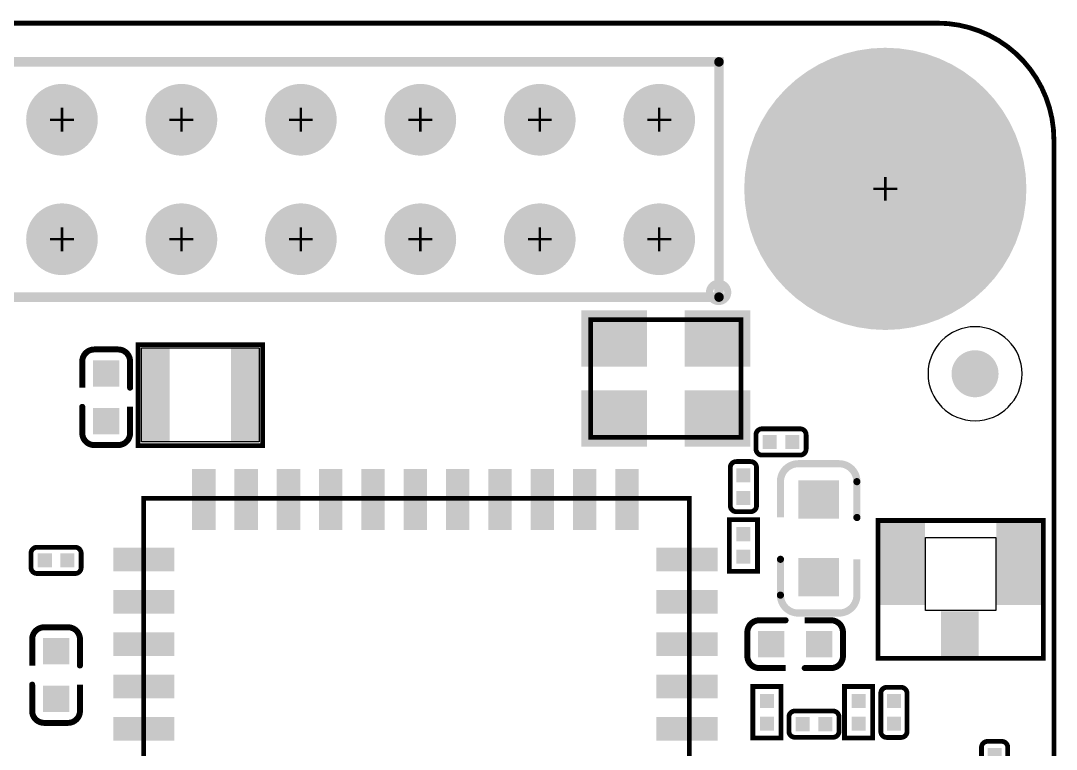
# Model space of a CAD drawing. Extents: x -0.1 to 65.1, y -1.2 to 30.1.
# Drawn here: x 43.03 to 65.05, y 14.57 to 30.06 of the extents above; entities that cross this region are included whole.
import ezdxf

# ---------------------------------------------------------------- set-up
doc = ezdxf.new("R2010")
doc.units = 0
doc.header["$MEASUREMENT"] = 0
doc.linetypes.add('KEEPOUT_00001000$0', pattern=[2, 1, 1])
doc.linetypes.add('KEEPOUT_00011110$0', pattern=[2, 1, 1])
doc.layers.get('0').update_dxf_attribs({"linetype": 'CONTINUOUS'})
for name, color, linetype in [('BOARD_OUTLINE_00', 183, 'CONTINUOUS'), ('DRIL_NPLTE_THRU_01', 3, 'CONTINUOUS'), ('DRIL_NPLTE_THRU_02', 171, 'CONTINUOUS'), ('DRIL_NPLTE_THRU_03', 34, 'CONTINUOUS'), ('DRIL_NPLTE_THRU_04', 222, 'CONTINUOUS'), ('DRIL_NPLTE_THRU_05', 171, 'CONTINUOUS'), ('DRIL_NPLTE_THRU_06', 186, 'CONTINUOUS'), ('DRIL_NPLTE_THRU_07', 171, 'CONTINUOUS'), ('DRIL_NPLTE_THRU_08', 2, 'CONTINUOUS'), ('DRIL_PLTE_THRU_01', 3, 'CONTINUOUS'), ('DRIL_PLTE_THRU_02', 171, 'CONTINUOUS'), ('DRIL_PLTE_THRU_03', 34, 'CONTINUOUS'), ('DRIL_PLTE_THRU_04', 222, 'CONTINUOUS'), ('DRIL_PLTE_THRU_05', 171, 'CONTINUOUS'), ('DRIL_PLTE_THRU_06', 186, 'CONTINUOUS'), ('DRIL_PLTE_THRU_07', 171, 'CONTINUOUS'), ('DRIL_PLTE_THRU_08', 2, 'CONTINUOUS'), ('DRIL_SYMBOL', 183, 'CONTINUOUS'), ('KEEPOUT_00', 1, 'CONTINUOUS'), ('KEEPOUT_01', 1, 'CONTINUOUS'), ('PADS_BOT', 56, 'CONTINUOUS'), ('PADS_INNER', 96, 'CONTINUOUS'), ('PADS_TOP', 96, 'CONTINUOUS'), ('PART_TOP_2DLINE_00', 254, 'CONTINUOUS'), ('PART_TOP_2DLINE_01', 254, 'CONTINUOUS'), ('PART_TOP_2DLINE_120', 6, 'CONTINUOUS'), ('PART_TOP_2DLINE_126', 1, 'CONTINUOUS'), ('PART_TOP_2DLINE_127', 4, 'CONTINUOUS')]:
    doc.layers.add(name, color=color, linetype=linetype)

# ---------------------------------------------------------------- blocks, each defined once
blk = doc.blocks.new('BOARD_1')
at = {"layer": 'BOARD_OUTLINE_00', "const_width": 0.102}
blk.add_lwpolyline([(0, 0), (0, 24.854, -0.414214), (2.457, 27.311), (62.522, 27.311, -0.414214), (65.002, 24.832), (65.002, -0.229, -0.414214), (62.536, -2.694), (2.527, -2.694, -0.414214), (-0.013, -0.153), (-0.013, 0)], format="xyb", close=True, dxfattribs=at)
blk = doc.blocks.new('PART_BODY_TOP_80')
at = {"layer": 'KEEPOUT_01', "linetype": 'KEEPOUT_00011110$0'}
blk.add_lwpolyline([(-1, 0, 1), (1, 0, 1)], format="xyb", close=True, dxfattribs=at)
blk = doc.blocks.new('DRIL_HOLE_0')
blk.add_lwpolyline([(0, 0, 1), (0, 0, 1)], format="xyb", close=True)
blk = doc.blocks.new('PAD_0')
blk.add_lwpolyline([(0, 0, 1), (0, 0, 1)], format="xyb", close=True)
blk = doc.blocks.new('PAD_3')
at = {"const_width": 0.5}
blk.add_lwpolyline([(0, -0.25, 1), (0, 0.25, 1)], format="xyb", close=True, dxfattribs=at)
blk = doc.blocks.new('STK_TOP_21')
at = {"layer": 'DRIL_NPLTE_THRU_01'}
blk.add_blockref('DRIL_HOLE_0', (0, 0), dxfattribs=at)
at = {"layer": 'DRIL_NPLTE_THRU_02'}
blk.add_blockref('DRIL_HOLE_0', (0, 0), dxfattribs=at)
at = {"layer": 'DRIL_NPLTE_THRU_03'}
blk.add_blockref('DRIL_HOLE_0', (0, 0), dxfattribs=at)
at = {"layer": 'DRIL_NPLTE_THRU_04'}
blk.add_blockref('DRIL_HOLE_0', (0, 0), dxfattribs=at)
at = {"layer": 'DRIL_NPLTE_THRU_05'}
blk.add_blockref('DRIL_HOLE_0', (0, 0), dxfattribs=at)
at = {"layer": 'DRIL_NPLTE_THRU_06'}
blk.add_blockref('DRIL_HOLE_0', (0, 0), dxfattribs=at)
at = {"layer": 'DRIL_NPLTE_THRU_07'}
blk.add_blockref('DRIL_HOLE_0', (0, 0), dxfattribs=at)
at = {"layer": 'DRIL_NPLTE_THRU_08'}
blk.add_blockref('DRIL_HOLE_0', (0, 0), dxfattribs=at)
at = {"layer": 'PADS_BOT'}
blk.add_blockref('PAD_0', (0, 0), dxfattribs=at)
at = {"layer": 'PADS_INNER'}
blk.add_blockref('PAD_0', (0, 0), dxfattribs=at)
at = {"layer": 'PADS_TOP'}
blk.add_blockref('PAD_3', (0, 0), dxfattribs=at)
blk = doc.blocks.new('SYM_TOP_26')
for name in ['PART_BODY_TOP_80', 'STK_TOP_21']:
    blk.add_blockref(name, (0, 0))
blk = doc.blocks.new('PART_TOP_4')
blk.add_blockref('SYM_TOP_26', (0, 0))
blk = doc.blocks.new('SMOOTH_0$2032')
at = {"const_width": 0.1016}
blk.add_lwpolyline([(-0.0508, 0, 1), (0.0508, 0, 1)], format="xyb", close=True, dxfattribs=at)
blk = doc.blocks.new('PART_BODY_TOP_89')
at = {"layer": 'PART_TOP_2DLINE_127', "const_width": 0.203}
blk.add_lwpolyline([(-1.27, 1.23), (49.53, 1.23), (49.53, -3.77), (-0.27, -3.77), (-1.27, -2.77)], close=True, dxfattribs=at)
at = {"layer": 'PART_TOP_2DLINE_127'}
for p in [(49.53, 1.23), (49.53, -3.77)]:
    blk.add_blockref('SMOOTH_0$2032', p, dxfattribs=at)
blk = doc.blocks.new('DRIL_SYMBOL_0$889')
at = {"layer": 'DRIL_SYMBOL', "const_width": 0.0508}
for points in [[(0, -0.254), (0, 0.254)], [(-0.254, 0), (0.254, 0)]]:
    blk.add_lwpolyline(points, dxfattribs=at)
blk = doc.blocks.new('DRIL_HOLE_0$889')
at = {"const_width": 0.4445}
blk.add_lwpolyline([(-0.22225, 0, 1), (0.22225, 0, 1)], format="xyb", close=True, dxfattribs=at)
blk.add_blockref('DRIL_SYMBOL_0$889', (0, 0))
blk = doc.blocks.new('PAD_20')
at = {"const_width": 0.45}
blk.add_lwpolyline([(0, -0.225, 1), (0, 0.225, 1)], format="xyb", close=True, dxfattribs=at)
blk = doc.blocks.new('PAD_21')
at = {"const_width": 0.762}
blk.add_lwpolyline([(0, -0.381, 1), (0, 0.381, 1)], format="xyb", close=True, dxfattribs=at)
blk = doc.blocks.new('STK_TOP_29')
at = {"layer": 'DRIL_PLTE_THRU_01'}
blk.add_blockref('DRIL_HOLE_0$889', (0, 0), dxfattribs=at)
at = {"layer": 'DRIL_PLTE_THRU_02'}
blk.add_blockref('DRIL_HOLE_0$889', (0, 0), dxfattribs=at)
at = {"layer": 'DRIL_PLTE_THRU_03'}
blk.add_blockref('DRIL_HOLE_0$889', (0, 0), dxfattribs=at)
at = {"layer": 'DRIL_PLTE_THRU_04'}
blk.add_blockref('DRIL_HOLE_0$889', (0, 0), dxfattribs=at)
at = {"layer": 'DRIL_PLTE_THRU_05'}
blk.add_blockref('DRIL_HOLE_0$889', (0, 0), dxfattribs=at)
at = {"layer": 'DRIL_PLTE_THRU_06'}
blk.add_blockref('DRIL_HOLE_0$889', (0, 0), dxfattribs=at)
at = {"layer": 'DRIL_PLTE_THRU_07'}
blk.add_blockref('DRIL_HOLE_0$889', (0, 0), dxfattribs=at)
at = {"layer": 'DRIL_PLTE_THRU_08'}
blk.add_blockref('DRIL_HOLE_0$889', (0, 0), dxfattribs=at)
at = {"layer": 'PADS_BOT'}
blk.add_blockref('PAD_21', (0, 0), dxfattribs=at)
at = {"layer": 'PADS_INNER'}
blk.add_blockref('PAD_20', (0, 0), dxfattribs=at)
at = {"layer": 'PADS_TOP'}
blk.add_blockref('PAD_21', (0, 0), dxfattribs=at)
blk = doc.blocks.new('SYM_TOP_35')
for name, p in [('PART_BODY_TOP_89', (0, 0)), ('STK_TOP_29', (35.56, 0)), ('STK_TOP_29', (38.1, 0)), ('STK_TOP_29', (40.64, 0)), ('STK_TOP_29', (43.18, 0)), ('STK_TOP_29', (45.72, 0)), ('STK_TOP_29', (48.26, 0)), ('STK_TOP_29', (35.56, -2.54)), ('STK_TOP_29', (38.1, -2.54)), ('STK_TOP_29', (40.64, -2.54)), ('STK_TOP_29', (43.18, -2.54)), ('STK_TOP_29', (45.72, -2.54)), ('STK_TOP_29', (48.26, -2.54))]:
    blk.add_blockref(name, p)
blk = doc.blocks.new('PART_TOP_96')
blk.add_blockref('SYM_TOP_35', (0, 0))
blk = doc.blocks.new('SMOOTH_0$1016')
at = {"const_width": 0.0508}
blk.add_lwpolyline([(-0.0254, 0, 1), (0.0254, 0, 1)], format="xyb", close=True, dxfattribs=at)
blk = doc.blocks.new('PART_BODY_TOP_64')
at = {"layer": 'PART_TOP_2DLINE_00', "const_width": 0.102}
blk.add_lwpolyline([(-0.533, 0.152, -0.414214), (-0.406, 0.279), (0.406, 0.279, -0.414214), (0.533, 0.152), (0.533, -0.152, -0.414214), (0.406, -0.279), (-0.406, -0.279, -0.414214), (-0.533, -0.152)], format="xyb", close=True, dxfattribs=at)
at = {"layer": 'PART_TOP_2DLINE_00'}
for p in [(-0.406, 0.279), (-0.533, 0.152)]:
    blk.add_blockref('SMOOTH_0$1016', p, dxfattribs=at)
blk = doc.blocks.new('PAD_1')
at = {"const_width": 0.29972}
blk.add_lwpolyline([(-0.14986, 0), (0.14986, 0)], dxfattribs=at)
blk = doc.blocks.new('STK_TOP_11')
at = {"layer": 'DRIL_NPLTE_THRU_01'}
blk.add_blockref('DRIL_HOLE_0', (0, 0), dxfattribs=at)
at = {"layer": 'DRIL_NPLTE_THRU_02'}
blk.add_blockref('DRIL_HOLE_0', (0, 0), dxfattribs=at)
at = {"layer": 'DRIL_NPLTE_THRU_03'}
blk.add_blockref('DRIL_HOLE_0', (0, 0), dxfattribs=at)
at = {"layer": 'DRIL_NPLTE_THRU_04'}
blk.add_blockref('DRIL_HOLE_0', (0, 0), dxfattribs=at)
at = {"layer": 'DRIL_NPLTE_THRU_05'}
blk.add_blockref('DRIL_HOLE_0', (0, 0), dxfattribs=at)
at = {"layer": 'DRIL_NPLTE_THRU_06'}
blk.add_blockref('DRIL_HOLE_0', (0, 0), dxfattribs=at)
at = {"layer": 'DRIL_NPLTE_THRU_07'}
blk.add_blockref('DRIL_HOLE_0', (0, 0), dxfattribs=at)
at = {"layer": 'DRIL_NPLTE_THRU_08'}
blk.add_blockref('DRIL_HOLE_0', (0, 0), dxfattribs=at)
at = {"layer": 'PADS_BOT'}
blk.add_blockref('PAD_0', (0, 0), dxfattribs=at)
at = {"layer": 'PADS_INNER'}
blk.add_blockref('PAD_0', (0, 0), dxfattribs=at)
at = {"layer": 'PADS_TOP'}
blk.add_blockref('PAD_1', (0, 0), dxfattribs=at)
blk = doc.blocks.new('SYM_TOP_10')
for name, p in [('PART_BODY_TOP_64', (0, 0)), ('STK_TOP_11', (-0.24003, 0)), ('STK_TOP_11', (0.24003, 0))]:
    blk.add_blockref(name, p)
blk = doc.blocks.new('PART_TOP_175')
blk.add_blockref('SYM_TOP_10', (0, 0))
blk = doc.blocks.new('SMOOTH_0$127')
at = {"const_width": 0.0635}
blk.add_lwpolyline([(-0.03175, 0, 1), (0.03175, 0, 1)], format="xyb", close=True, dxfattribs=at)
blk = doc.blocks.new('PART_BODY_TOP_66')
at = {"layer": 'PART_TOP_2DLINE_00', "const_width": 0.127}
for points in [[(-0.2032, 0.508), (-0.762, 0.508, 0.4142136), (-1.016, 0.254), (-1.016, -0.254, 0.4142136), (-0.762, -0.508), (-0.2032, -0.508)], [(0.2032, -0.508), (0.762, -0.508, 0.4142136), (1.016, -0.254), (1.016, 0.254, 0.4142136), (0.762, 0.508), (0.2032, 0.508)]]:
    blk.add_lwpolyline(points, format="xyb", dxfattribs=at)
at = {"layer": 'PART_TOP_2DLINE_00'}
for p in [(-0.762, 0.508), (-0.2032, 0.508), (0.2032, -0.508), (0.762, -0.508)]:
    blk.add_blockref('SMOOTH_0$127', p, dxfattribs=at)
blk = doc.blocks.new('PAD_5')
at = {"const_width": 0.5588}
blk.add_lwpolyline([(-0.2794, 0), (0.2794, 0)], dxfattribs=at)
blk = doc.blocks.new('STK_TOP_12')
at = {"layer": 'DRIL_PLTE_THRU_01'}
blk.add_blockref('DRIL_HOLE_0', (0, 0), dxfattribs=at)
at = {"layer": 'DRIL_PLTE_THRU_02'}
blk.add_blockref('DRIL_HOLE_0', (0, 0), dxfattribs=at)
at = {"layer": 'DRIL_PLTE_THRU_03'}
blk.add_blockref('DRIL_HOLE_0', (0, 0), dxfattribs=at)
at = {"layer": 'DRIL_PLTE_THRU_04'}
blk.add_blockref('DRIL_HOLE_0', (0, 0), dxfattribs=at)
at = {"layer": 'DRIL_PLTE_THRU_05'}
blk.add_blockref('DRIL_HOLE_0', (0, 0), dxfattribs=at)
at = {"layer": 'DRIL_PLTE_THRU_06'}
blk.add_blockref('DRIL_HOLE_0', (0, 0), dxfattribs=at)
at = {"layer": 'DRIL_PLTE_THRU_07'}
blk.add_blockref('DRIL_HOLE_0', (0, 0), dxfattribs=at)
at = {"layer": 'DRIL_PLTE_THRU_08'}
blk.add_blockref('DRIL_HOLE_0', (0, 0), dxfattribs=at)
at = {"layer": 'PADS_BOT'}
blk.add_blockref('PAD_0', (0, 0), dxfattribs=at)
at = {"layer": 'PADS_INNER'}
blk.add_blockref('PAD_0', (0, 0), dxfattribs=at)
at = {"layer": 'PADS_TOP'}
blk.add_blockref('PAD_5', (0, 0), dxfattribs=at)
blk = doc.blocks.new('SYM_TOP_12')
for name, p in [('PART_BODY_TOP_66', (0, 0)), ('STK_TOP_12', (-0.508, 0)), ('STK_TOP_12', (0.508, 0))]:
    blk.add_blockref(name, p)
blk = doc.blocks.new('PART_TOP_176')
blk.add_blockref('SYM_TOP_12', (0, 0))
blk = doc.blocks.new('SMOOTH_0$1')
at = {"const_width": 0.05}
blk.add_lwpolyline([(-0.025, 0, 1), (0.025, 0, 1)], format="xyb", close=True, dxfattribs=at)
blk = doc.blocks.new('PART_BODY_TOP_104')
at = {"layer": 'KEEPOUT_00', "linetype": 'KEEPOUT_00001000$0'}
blk.add_lwpolyline([(0.515, 0.73), (2.065, 0.73), (2.065, -0.77), (0.515, -0.77)], close=True, dxfattribs=at)
at = {"layer": 'PART_TOP_2DLINE_120', "const_width": 0.1}
for points in [[(-0.5, -1.78), (2.43, -1.78), (2.43, 1.74), (-0.5, 1.74)], [(-0.5, -1.78), (-0.5, 1.74), (2.43, 1.74), (2.43, -1.78)]]:
    blk.add_lwpolyline(points, close=True, dxfattribs=at)
at = {"layer": 'PART_TOP_2DLINE_120'}
for p in [(-0.5, 1.74), (-0.5, 1.74), (2.43, 1.74), (2.43, 1.74), (-0.5, -1.78), (-0.5, -1.78), (2.43, -1.78), (2.43, -1.78)]:
    blk.add_blockref('SMOOTH_0$1', p, dxfattribs=at)
blk = doc.blocks.new('PAD_32')
at = {"const_width": 0.8}
blk.add_lwpolyline([(-0.5, 0), (0.5, 0)], dxfattribs=at)
blk = doc.blocks.new('STK_TOP_45')
at = {"layer": 'DRIL_PLTE_THRU_01'}
blk.add_blockref('DRIL_HOLE_0', (0, 0), dxfattribs=at)
at = {"layer": 'DRIL_PLTE_THRU_02'}
blk.add_blockref('DRIL_HOLE_0', (0, 0), dxfattribs=at)
at = {"layer": 'DRIL_PLTE_THRU_03'}
blk.add_blockref('DRIL_HOLE_0', (0, 0), dxfattribs=at)
at = {"layer": 'DRIL_PLTE_THRU_04'}
blk.add_blockref('DRIL_HOLE_0', (0, 0), dxfattribs=at)
at = {"layer": 'DRIL_PLTE_THRU_05'}
blk.add_blockref('DRIL_HOLE_0', (0, 0), dxfattribs=at)
at = {"layer": 'DRIL_PLTE_THRU_06'}
blk.add_blockref('DRIL_HOLE_0', (0, 0), dxfattribs=at)
at = {"layer": 'DRIL_PLTE_THRU_07'}
blk.add_blockref('DRIL_HOLE_0', (0, 0), dxfattribs=at)
at = {"layer": 'DRIL_PLTE_THRU_08'}
blk.add_blockref('DRIL_HOLE_0', (0, 0), dxfattribs=at)
at = {"layer": 'PADS_BOT'}
blk.add_blockref('PAD_0', (0, 0), dxfattribs=at)
at = {"layer": 'PADS_INNER'}
blk.add_blockref('PAD_0', (0, 0), dxfattribs=at)
at = {"layer": 'PADS_TOP'}
blk.add_blockref('PAD_32', (0, 0), dxfattribs=at)
blk = doc.blocks.new('PAD_33')
at = {"const_width": 0.999998}
blk.add_lwpolyline([(-0.899998, 0), (0.899998, 0)], dxfattribs=at)
blk = doc.blocks.new('STK_TOP_44')
at = {"layer": 'DRIL_PLTE_THRU_01'}
blk.add_blockref('DRIL_HOLE_0', (0, 0), dxfattribs=at)
at = {"layer": 'DRIL_PLTE_THRU_02'}
blk.add_blockref('DRIL_HOLE_0', (0, 0), dxfattribs=at)
at = {"layer": 'DRIL_PLTE_THRU_03'}
blk.add_blockref('DRIL_HOLE_0', (0, 0), dxfattribs=at)
at = {"layer": 'DRIL_PLTE_THRU_04'}
blk.add_blockref('DRIL_HOLE_0', (0, 0), dxfattribs=at)
at = {"layer": 'DRIL_PLTE_THRU_05'}
blk.add_blockref('DRIL_HOLE_0', (0, 0), dxfattribs=at)
at = {"layer": 'DRIL_PLTE_THRU_06'}
blk.add_blockref('DRIL_HOLE_0', (0, 0), dxfattribs=at)
at = {"layer": 'DRIL_PLTE_THRU_07'}
blk.add_blockref('DRIL_HOLE_0', (0, 0), dxfattribs=at)
at = {"layer": 'DRIL_PLTE_THRU_08'}
blk.add_blockref('DRIL_HOLE_0', (0, 0), dxfattribs=at)
at = {"layer": 'PADS_BOT'}
blk.add_blockref('PAD_0', (0, 0), dxfattribs=at)
at = {"layer": 'PADS_INNER'}
blk.add_blockref('PAD_0', (0, 0), dxfattribs=at)
at = {"layer": 'PADS_TOP'}
blk.add_blockref('PAD_33', (0, 0), dxfattribs=at)
blk = doc.blocks.new('SYM_TOP_50')
for name, p in [('PART_BODY_TOP_104', (0, 0)), ('STK_TOP_44', (1.53, 1.24)), ('STK_TOP_45', (0, 0)), ('STK_TOP_44', (1.53, -1.28))]:
    blk.add_blockref(name, p)
blk = doc.blocks.new('PART_TOP_207')
blk.add_blockref('SYM_TOP_50', (0, 0))
blk = doc.blocks.new('PART_BODY_TOP_105')
at = {"layer": 'PART_TOP_2DLINE_01', "const_width": 0.127}
for points in [[(12.584, 0.014), (13.014, 0.444), (13.014, -0.471), (12.577, -0.034)], [(12.839, 0.19), (12.839, -0.256)], [(12.924, 0.254), (12.924, -0.3)], [(12.619, -0.01), (12.786, -0.01)], [(12.754, 0.111), (12.754, -0.095)]]:
    blk.add_lwpolyline(points, dxfattribs=at)
at = {"layer": 'PART_TOP_2DLINE_126', "const_width": 0.1}
blk.add_lwpolyline([(0, 10.3), (11.6, 10.3), (11.6, -1.25), (0, -1.25)], close=True, dxfattribs=at)
at = {"layer": 'PART_TOP_2DLINE_01'}
for p in [(13.014, 0.444), (12.839, 0.19), (12.924, 0.254), (12.577, -0.034), (12.584, 0.014), (12.619, -0.01), (12.754, 0.111), (12.786, -0.01), (12.754, -0.095), (12.839, -0.256), (12.924, -0.3), (13.014, -0.471)]:
    blk.add_blockref('SMOOTH_0$127', p, dxfattribs=at)
at = {"layer": 'PART_TOP_2DLINE_126'}
for p in [(0, 10.3), (11.6, 10.3), (0, -1.25), (11.6, -1.25)]:
    blk.add_blockref('SMOOTH_0$1', p, dxfattribs=at)
blk = doc.blocks.new('PAD_34')
at = {"const_width": 0.5}
blk.add_lwpolyline([(-0.65, 0), (0.65, 0)], dxfattribs=at)
blk = doc.blocks.new('STK_TOP_46')
at = {"layer": 'DRIL_NPLTE_THRU_01'}
blk.add_blockref('DRIL_HOLE_0', (0, 0), dxfattribs=at)
at = {"layer": 'DRIL_NPLTE_THRU_02'}
blk.add_blockref('DRIL_HOLE_0', (0, 0), dxfattribs=at)
at = {"layer": 'DRIL_NPLTE_THRU_03'}
blk.add_blockref('DRIL_HOLE_0', (0, 0), dxfattribs=at)
at = {"layer": 'DRIL_NPLTE_THRU_04'}
blk.add_blockref('DRIL_HOLE_0', (0, 0), dxfattribs=at)
at = {"layer": 'DRIL_NPLTE_THRU_05'}
blk.add_blockref('DRIL_HOLE_0', (0, 0), dxfattribs=at)
at = {"layer": 'DRIL_NPLTE_THRU_06'}
blk.add_blockref('DRIL_HOLE_0', (0, 0), dxfattribs=at)
at = {"layer": 'DRIL_NPLTE_THRU_07'}
blk.add_blockref('DRIL_HOLE_0', (0, 0), dxfattribs=at)
at = {"layer": 'DRIL_NPLTE_THRU_08'}
blk.add_blockref('DRIL_HOLE_0', (0, 0), dxfattribs=at)
at = {"layer": 'PADS_BOT'}
blk.add_blockref('PAD_0', (0, 0), dxfattribs=at)
at = {"layer": 'PADS_INNER'}
blk.add_blockref('PAD_0', (0, 0), dxfattribs=at)
at = {"layer": 'PADS_TOP'}
blk.add_blockref('PAD_34', (0, 0), dxfattribs=at)
blk = doc.blocks.new('STK_TOP_47')
at = {"layer": 'DRIL_NPLTE_THRU_01'}
blk.add_blockref('DRIL_HOLE_0', (0, 0), dxfattribs=at)
at = {"layer": 'DRIL_NPLTE_THRU_02'}
blk.add_blockref('DRIL_HOLE_0', (0, 0), dxfattribs=at)
at = {"layer": 'DRIL_NPLTE_THRU_03'}
blk.add_blockref('DRIL_HOLE_0', (0, 0), dxfattribs=at)
at = {"layer": 'DRIL_NPLTE_THRU_04'}
blk.add_blockref('DRIL_HOLE_0', (0, 0), dxfattribs=at)
at = {"layer": 'DRIL_NPLTE_THRU_05'}
blk.add_blockref('DRIL_HOLE_0', (0, 0), dxfattribs=at)
at = {"layer": 'DRIL_NPLTE_THRU_06'}
blk.add_blockref('DRIL_HOLE_0', (0, 0), dxfattribs=at)
at = {"layer": 'DRIL_NPLTE_THRU_07'}
blk.add_blockref('DRIL_HOLE_0', (0, 0), dxfattribs=at)
at = {"layer": 'DRIL_NPLTE_THRU_08'}
blk.add_blockref('DRIL_HOLE_0', (0, 0), dxfattribs=at)
at = {"layer": 'PADS_BOT'}
blk.add_blockref('PAD_0', (0, 0), dxfattribs=at)
at = {"layer": 'PADS_INNER'}
blk.add_blockref('PAD_0', (0, 0), dxfattribs=at)
at = {"layer": 'PADS_TOP', "rotation": 90}
blk.add_blockref('PAD_34', (0, 0), dxfattribs=at)
blk = doc.blocks.new('PAD_35')
at = {"const_width": 0.3}
blk.add_lwpolyline([(0, -0.15, 1), (0, 0.15, 1)], format="xyb", close=True, dxfattribs=at)
blk = doc.blocks.new('STK_TOP_48')
at = {"layer": 'DRIL_NPLTE_THRU_01'}
blk.add_blockref('DRIL_HOLE_0', (0, 0), dxfattribs=at)
at = {"layer": 'DRIL_NPLTE_THRU_02'}
blk.add_blockref('DRIL_HOLE_0', (0, 0), dxfattribs=at)
at = {"layer": 'DRIL_NPLTE_THRU_03'}
blk.add_blockref('DRIL_HOLE_0', (0, 0), dxfattribs=at)
at = {"layer": 'DRIL_NPLTE_THRU_04'}
blk.add_blockref('DRIL_HOLE_0', (0, 0), dxfattribs=at)
at = {"layer": 'DRIL_NPLTE_THRU_05'}
blk.add_blockref('DRIL_HOLE_0', (0, 0), dxfattribs=at)
at = {"layer": 'DRIL_NPLTE_THRU_06'}
blk.add_blockref('DRIL_HOLE_0', (0, 0), dxfattribs=at)
at = {"layer": 'DRIL_NPLTE_THRU_07'}
blk.add_blockref('DRIL_HOLE_0', (0, 0), dxfattribs=at)
at = {"layer": 'DRIL_NPLTE_THRU_08'}
blk.add_blockref('DRIL_HOLE_0', (0, 0), dxfattribs=at)
at = {"layer": 'PADS_BOT'}
blk.add_blockref('PAD_0', (0, 0), dxfattribs=at)
at = {"layer": 'PADS_INNER'}
blk.add_blockref('PAD_0', (0, 0), dxfattribs=at)
at = {"layer": 'PADS_TOP'}
blk.add_blockref('PAD_35', (0, 0), dxfattribs=at)
blk = doc.blocks.new('SYM_TOP_51')
for name, p in [('STK_TOP_47', (1.27483, 10.27506)), ('STK_TOP_47', (2.175, 10.27506)), ('STK_TOP_47', (3.07492, 10.27506)), ('STK_TOP_47', (3.97485, 10.27506)), ('STK_TOP_47', (4.87502, 10.27506)), ('STK_TOP_47', (5.77495, 10.27506)), ('STK_TOP_47', (6.67487, 10.27506)), ('STK_TOP_47', (7.57504, 10.27506)), ('STK_TOP_47', (8.47496, 10.27506)), ('STK_TOP_47', (9.37489, 10.27506)), ('STK_TOP_47', (10.27506, 10.27506)), ('PART_BODY_TOP_105', (0, 0)), ('STK_TOP_46', (0, 9)), ('STK_TOP_46', (11.54989, 9)), ('STK_TOP_46', (0, 8.1)), ('STK_TOP_46', (11.54989, 8.1)), ('STK_TOP_46', (0, 7.2)), ('STK_TOP_46', (11.54989, 7.2)), ('STK_TOP_46', (0, 6.3)), ('STK_TOP_46', (11.54989, 6.3)), ('STK_TOP_46', (0, 5.4)), ('STK_TOP_46', (11.54989, 5.4)), ('STK_TOP_46', (0, 4.5)), ('STK_TOP_46', (11.54989, 4.5)), ('STK_TOP_46', (0, 3.6)), ('STK_TOP_46', (11.54989, 3.6)), ('STK_TOP_46', (0, 2.7)), ('STK_TOP_46', (11.54989, 2.7)), ('STK_TOP_46', (0, 1.8)), ('STK_TOP_46', (11.54989, 1.8)), ('STK_TOP_46', (0, 0.9)), ('STK_TOP_48', (4.87502, 0.9)), ('STK_TOP_48', (6.67487, 0.9)), ('STK_TOP_48', (8.47496, 0.9)), ('STK_TOP_46', (11.54989, 0.9)), ('STK_TOP_46', (0, 0)), ('STK_TOP_46', (11.54989, 0)), ('STK_TOP_47', (1.27483, -1.27483)), ('STK_TOP_47', (2.175, -1.27483)), ('STK_TOP_47', (3.07492, -1.27483)), ('STK_TOP_47', (3.97485, -1.27483)), ('STK_TOP_47', (4.87502, -1.27483)), ('STK_TOP_47', (5.77495, -1.27483)), ('STK_TOP_47', (6.67487, -1.27483)), ('STK_TOP_47', (7.57504, -1.27483)), ('STK_TOP_47', (8.47496, -1.27483)), ('STK_TOP_47', (9.37489, -1.27483)), ('STK_TOP_47', (10.27506, -1.27483))]:
    blk.add_blockref(name, p)
blk = doc.blocks.new('PART_TOP_208')
blk.add_blockref('SYM_TOP_51', (0, 0))
blk = doc.blocks.new('PART_TOP_209')
blk.add_blockref('SYM_TOP_12', (0, 0))
blk = doc.blocks.new('PART_TOP_210')
blk.add_blockref('SYM_TOP_12', (0, 0))
blk = doc.blocks.new('SMOOTH_0$1524')
at = {"const_width": 0.0762}
blk.add_lwpolyline([(-0.0381, 0, 1), (0.0381, 0, 1)], format="xyb", close=True, dxfattribs=at)
blk = doc.blocks.new('PART_BODY_TOP_78')
at = {"layer": 'PART_TOP_2DLINE_00', "const_width": 0.152}
for points in [[(-0.445, 0.813), (-1.207, 0.813, 0.414214), (-1.588, 0.432), (-1.588, -0.432, 0.414214), (-1.207, -0.813), (-0.445, -0.813)], [(0.444, -0.813), (1.206, -0.813, 0.414214), (1.587, -0.432), (1.587, 0.432, 0.414214), (1.206, 0.813), (0.444, 0.813)]]:
    blk.add_lwpolyline(points, format="xyb", dxfattribs=at)
at = {"layer": 'PART_TOP_2DLINE_00'}
for p in [(-1.207, 0.813), (-0.445, 0.813), (0.444, -0.813), (1.206, -0.813)]:
    blk.add_blockref('SMOOTH_0$1524', p, dxfattribs=at)
blk = doc.blocks.new('PAD_16')
at = {"const_width": 0.8128}
blk.add_lwpolyline([(-0.4318, 0), (0.4318, 0)], dxfattribs=at)
blk = doc.blocks.new('STK_TOP_20')
at = {"layer": 'DRIL_PLTE_THRU_01'}
blk.add_blockref('DRIL_HOLE_0', (0, 0), dxfattribs=at)
at = {"layer": 'DRIL_PLTE_THRU_02'}
blk.add_blockref('DRIL_HOLE_0', (0, 0), dxfattribs=at)
at = {"layer": 'DRIL_PLTE_THRU_03'}
blk.add_blockref('DRIL_HOLE_0', (0, 0), dxfattribs=at)
at = {"layer": 'DRIL_PLTE_THRU_04'}
blk.add_blockref('DRIL_HOLE_0', (0, 0), dxfattribs=at)
at = {"layer": 'DRIL_PLTE_THRU_05'}
blk.add_blockref('DRIL_HOLE_0', (0, 0), dxfattribs=at)
at = {"layer": 'DRIL_PLTE_THRU_06'}
blk.add_blockref('DRIL_HOLE_0', (0, 0), dxfattribs=at)
at = {"layer": 'DRIL_PLTE_THRU_07'}
blk.add_blockref('DRIL_HOLE_0', (0, 0), dxfattribs=at)
at = {"layer": 'DRIL_PLTE_THRU_08'}
blk.add_blockref('DRIL_HOLE_0', (0, 0), dxfattribs=at)
at = {"layer": 'PADS_BOT'}
blk.add_blockref('PAD_0', (0, 0), dxfattribs=at)
at = {"layer": 'PADS_INNER'}
blk.add_blockref('PAD_0', (0, 0), dxfattribs=at)
at = {"layer": 'PADS_TOP', "rotation": 90}
blk.add_blockref('PAD_16', (0, 0), dxfattribs=at)
blk = doc.blocks.new('SYM_TOP_24')
for name, p in [('PART_BODY_TOP_78', (0, 0)), ('STK_TOP_20', (-0.825, 0)), ('STK_TOP_20', (0.825, 0))]:
    blk.add_blockref(name, p)
blk = doc.blocks.new('PART_TOP_212')
blk.add_blockref('SYM_TOP_24', (0, 0))
blk = doc.blocks.new('PART_BODY_TOP_106')
at = {"layer": 'PART_TOP_2DLINE_00', "const_width": 0.1}
blk.add_lwpolyline([(-1.6, -1.25), (1.6, -1.25), (1.6, 1.25), (-1.6, 1.25)], close=True, dxfattribs=at)
at = {"layer": 'PART_TOP_2DLINE_126', "const_width": 0.15}
blk.add_lwpolyline([(-1.317, -1.83, 1), (-0.928, -1.83, 1)], format="xyb", close=True, dxfattribs=at)
at = {"layer": 'PART_TOP_2DLINE_00'}
for p in [(-1.6, 1.25), (1.6, 1.25), (-1.6, -1.25), (1.6, -1.25)]:
    blk.add_blockref('SMOOTH_0$1', p, dxfattribs=at)
blk = doc.blocks.new('PAD_37')
at = {"const_width": 1.2}
blk.add_lwpolyline([(-0.7, 0), (0.7, 0)], dxfattribs=at)
blk = doc.blocks.new('STK_TOP_49')
at = {"layer": 'DRIL_PLTE_THRU_01'}
blk.add_blockref('DRIL_HOLE_0', (0, 0), dxfattribs=at)
at = {"layer": 'DRIL_PLTE_THRU_02'}
blk.add_blockref('DRIL_HOLE_0', (0, 0), dxfattribs=at)
at = {"layer": 'DRIL_PLTE_THRU_03'}
blk.add_blockref('DRIL_HOLE_0', (0, 0), dxfattribs=at)
at = {"layer": 'DRIL_PLTE_THRU_04'}
blk.add_blockref('DRIL_HOLE_0', (0, 0), dxfattribs=at)
at = {"layer": 'DRIL_PLTE_THRU_05'}
blk.add_blockref('DRIL_HOLE_0', (0, 0), dxfattribs=at)
at = {"layer": 'DRIL_PLTE_THRU_06'}
blk.add_blockref('DRIL_HOLE_0', (0, 0), dxfattribs=at)
at = {"layer": 'DRIL_PLTE_THRU_07'}
blk.add_blockref('DRIL_HOLE_0', (0, 0), dxfattribs=at)
at = {"layer": 'DRIL_PLTE_THRU_08'}
blk.add_blockref('DRIL_HOLE_0', (0, 0), dxfattribs=at)
at = {"layer": 'PADS_BOT'}
blk.add_blockref('PAD_0', (0, 0), dxfattribs=at)
at = {"layer": 'PADS_INNER'}
blk.add_blockref('PAD_0', (0, 0), dxfattribs=at)
at = {"layer": 'PADS_TOP'}
blk.add_blockref('PAD_37', (0, 0), dxfattribs=at)
blk = doc.blocks.new('SYM_TOP_52')
for name, p in [('STK_TOP_49', (-1.1, 0.85)), ('STK_TOP_49', (1.1, 0.85)), ('PART_BODY_TOP_106', (0, 0)), ('STK_TOP_49', (-1.1, -0.85)), ('STK_TOP_49', (1.1, -0.85))]:
    blk.add_blockref(name, p)
blk = doc.blocks.new('PART_TOP_213')
blk.add_blockref('SYM_TOP_52', (0, 0))
blk = doc.blocks.new('PART_BODY_TOP_107')
at = {"layer": 'KEEPOUT_01', "linetype": 'KEEPOUT_00001000$0'}
blk.add_lwpolyline([(-1.25, 1), (1.25, 1), (1.25, -1), (-1.25, -1)], close=True, dxfattribs=at)
at = {"layer": 'PART_TOP_2DLINE_01', "const_width": 0.1}
blk.add_lwpolyline([(-1.326, 1.079), (1.326, 1.079), (1.326, -1.071), (-1.326, -1.071)], close=True, dxfattribs=at)
at = {"layer": 'PART_TOP_2DLINE_01'}
for p in [(-1.326, 1.079), (1.326, 1.079), (-1.326, -1.071), (1.326, -1.071)]:
    blk.add_blockref('SMOOTH_0$1', p, dxfattribs=at)
blk = doc.blocks.new('PAD_38')
at = {"const_width": 0.6}
blk.add_lwpolyline([(-1, 0), (1, 0)], dxfattribs=at)
blk = doc.blocks.new('STK_TOP_50')
at = {"layer": 'DRIL_PLTE_THRU_01'}
blk.add_blockref('DRIL_HOLE_0', (0, 0), dxfattribs=at)
at = {"layer": 'DRIL_PLTE_THRU_02'}
blk.add_blockref('DRIL_HOLE_0', (0, 0), dxfattribs=at)
at = {"layer": 'DRIL_PLTE_THRU_03'}
blk.add_blockref('DRIL_HOLE_0', (0, 0), dxfattribs=at)
at = {"layer": 'DRIL_PLTE_THRU_04'}
blk.add_blockref('DRIL_HOLE_0', (0, 0), dxfattribs=at)
at = {"layer": 'DRIL_PLTE_THRU_05'}
blk.add_blockref('DRIL_HOLE_0', (0, 0), dxfattribs=at)
at = {"layer": 'DRIL_PLTE_THRU_06'}
blk.add_blockref('DRIL_HOLE_0', (0, 0), dxfattribs=at)
at = {"layer": 'DRIL_PLTE_THRU_07'}
blk.add_blockref('DRIL_HOLE_0', (0, 0), dxfattribs=at)
at = {"layer": 'DRIL_PLTE_THRU_08'}
blk.add_blockref('DRIL_HOLE_0', (0, 0), dxfattribs=at)
at = {"layer": 'PADS_BOT'}
blk.add_blockref('PAD_0', (0, 0), dxfattribs=at)
at = {"layer": 'PADS_INNER'}
blk.add_blockref('PAD_0', (0, 0), dxfattribs=at)
at = {"layer": 'PADS_TOP', "rotation": 90}
blk.add_blockref('PAD_38', (0, 0), dxfattribs=at)
blk = doc.blocks.new('SYM_TOP_53')
for name, p in [('PART_BODY_TOP_107', (0, 0)), ('STK_TOP_50', (-0.953, 0.006)), ('STK_TOP_50', (0.947, 0.006))]:
    blk.add_blockref(name, p)
blk = doc.blocks.new('PART_TOP_214')
blk.add_blockref('SYM_TOP_53', (0, 0))
blk = doc.blocks.new('DRIL_SYMBOL_2$8')
at = {"layer": 'DRIL_SYMBOL', "const_width": 0.0508}
for points in [[(0, -0.254), (0, 0.254)], [(-0.254, 0), (0.254, 0)]]:
    blk.add_lwpolyline(points, dxfattribs=at)
blk = doc.blocks.new('DRIL_HOLE_2$8')
at = {"const_width": 1.4}
blk.add_lwpolyline([(-0.7, 0, 1), (0.7, 0, 1)], format="xyb", close=True, dxfattribs=at)
blk.add_blockref('DRIL_SYMBOL_2$8', (0, 0))
blk = doc.blocks.new('PAD_49')
at = {"const_width": 3}
blk.add_lwpolyline([(0, -1.5, 1), (0, 1.5, 1)], format="xyb", close=True, dxfattribs=at)
blk = doc.blocks.new('STK_TOP_54')
at = {"layer": 'DRIL_PLTE_THRU_01'}
blk.add_blockref('DRIL_HOLE_2$8', (0, 0), dxfattribs=at)
at = {"layer": 'DRIL_PLTE_THRU_02'}
blk.add_blockref('DRIL_HOLE_2$8', (0, 0), dxfattribs=at)
at = {"layer": 'DRIL_PLTE_THRU_03'}
blk.add_blockref('DRIL_HOLE_2$8', (0, 0), dxfattribs=at)
at = {"layer": 'DRIL_PLTE_THRU_04'}
blk.add_blockref('DRIL_HOLE_2$8', (0, 0), dxfattribs=at)
at = {"layer": 'DRIL_PLTE_THRU_05'}
blk.add_blockref('DRIL_HOLE_2$8', (0, 0), dxfattribs=at)
at = {"layer": 'DRIL_PLTE_THRU_06'}
blk.add_blockref('DRIL_HOLE_2$8', (0, 0), dxfattribs=at)
at = {"layer": 'DRIL_PLTE_THRU_07'}
blk.add_blockref('DRIL_HOLE_2$8', (0, 0), dxfattribs=at)
at = {"layer": 'DRIL_PLTE_THRU_08'}
blk.add_blockref('DRIL_HOLE_2$8', (0, 0), dxfattribs=at)
at = {"layer": 'PADS_BOT'}
blk.add_blockref('PAD_49', (0, 0), dxfattribs=at)
at = {"layer": 'PADS_INNER'}
blk.add_blockref('PAD_49', (0, 0), dxfattribs=at)
at = {"layer": 'PADS_TOP'}
blk.add_blockref('PAD_49', (0, 0), dxfattribs=at)
blk = doc.blocks.new('SYM_TOP_55')
blk.add_blockref('STK_TOP_54', (0, 0))
blk = doc.blocks.new('PART_TOP_218')
blk.add_blockref('SYM_TOP_55', (0, 0))
blk = doc.blocks.new('PART_TOP_223')
blk.add_blockref('SYM_TOP_10', (0, 0))
blk = doc.blocks.new('PART_TOP_224')
blk.add_blockref('SYM_TOP_10', (0, 0))
blk = doc.blocks.new('PART_TOP_225')
blk.add_blockref('SYM_TOP_10', (0, 0))
blk = doc.blocks.new('PART_BODY_TOP_72')
at = {"layer": 'PART_TOP_2DLINE_01', "const_width": 0.1016}
blk.add_lwpolyline([(-0.5461, -0.29972), (0.55118, -0.29972), (0.55118, 0.29972), (-0.5461, 0.29972)], close=True, dxfattribs=at)
at = {"layer": 'PART_TOP_2DLINE_01'}
for p in [(-0.5461, 0.29972), (0.55118, 0.29972), (-0.5461, -0.29972), (0.55118, -0.29972)]:
    blk.add_blockref('SMOOTH_0$1016', p, dxfattribs=at)
blk = doc.blocks.new('SYM_TOP_18')
for name, p in [('PART_BODY_TOP_72', (0, 0)), ('STK_TOP_11', (-0.24003, 0)), ('STK_TOP_11', (0.24003, 0))]:
    blk.add_blockref(name, p)
blk = doc.blocks.new('PART_TOP_227')
blk.add_blockref('SYM_TOP_18', (0, 0))
blk = doc.blocks.new('PART_TOP_232')
blk.add_blockref('SYM_TOP_10', (0, 0))
blk = doc.blocks.new('PART_TOP_234')
blk.add_blockref('SYM_TOP_10', (0, 0))
blk = doc.blocks.new('PART_TOP_240')
blk.add_blockref('SYM_TOP_18', (0, 0))
blk = doc.blocks.new('PART_TOP_241')
blk.add_blockref('SYM_TOP_18', (0, 0))

msp = doc.modelspace()

# ---------------------------------------------------------------- block references
for name, p in [('BOARD_1', (0, 2.69399)), ('PART_TOP_218', (61.4172, 26.48109)), ('PART_TOP_96', (8.35, 27.95)), ('PART_TOP_4', (63.32474, 22.55012)), ('PART_TOP_223', (59.2, 21.1)), ('PART_TOP_208', (45.65, 9.6)), ('PART_TOP_209', (59.5, 16.8)), ('PART_TOP_225', (59.9, 15.1))]:
    msp.add_blockref(name, p)
for name, p, rotation in [('PART_TOP_213', (56.75, 22.45), 180), ('PART_TOP_214', (46.85, 22.1), 180), ('PART_TOP_210', (44.85, 22.05), 90), ('PART_TOP_224', (58.4, 20.15), 90), ('PART_TOP_212', (60, 19.05), 90), ('PART_TOP_207', (63, 17), 90), ('PART_TOP_227', (58.4, 18.9), 270), ('PART_TOP_175', (43.78452, 18.58169), 180), ('PART_TOP_176', (43.78452, 16.14329), 270), ('PART_TOP_241', (58.9, 15.35), 90), ('PART_TOP_240', (60.85, 15.35), 90), ('PART_TOP_234', (61.6, 15.35), 90), ('PART_TOP_232', (63.7413, 14.20019), 270)]:
    msp.add_blockref(name, p, dxfattribs=dict(rotation=rotation))

doc.saveas('drawing.dxf')
